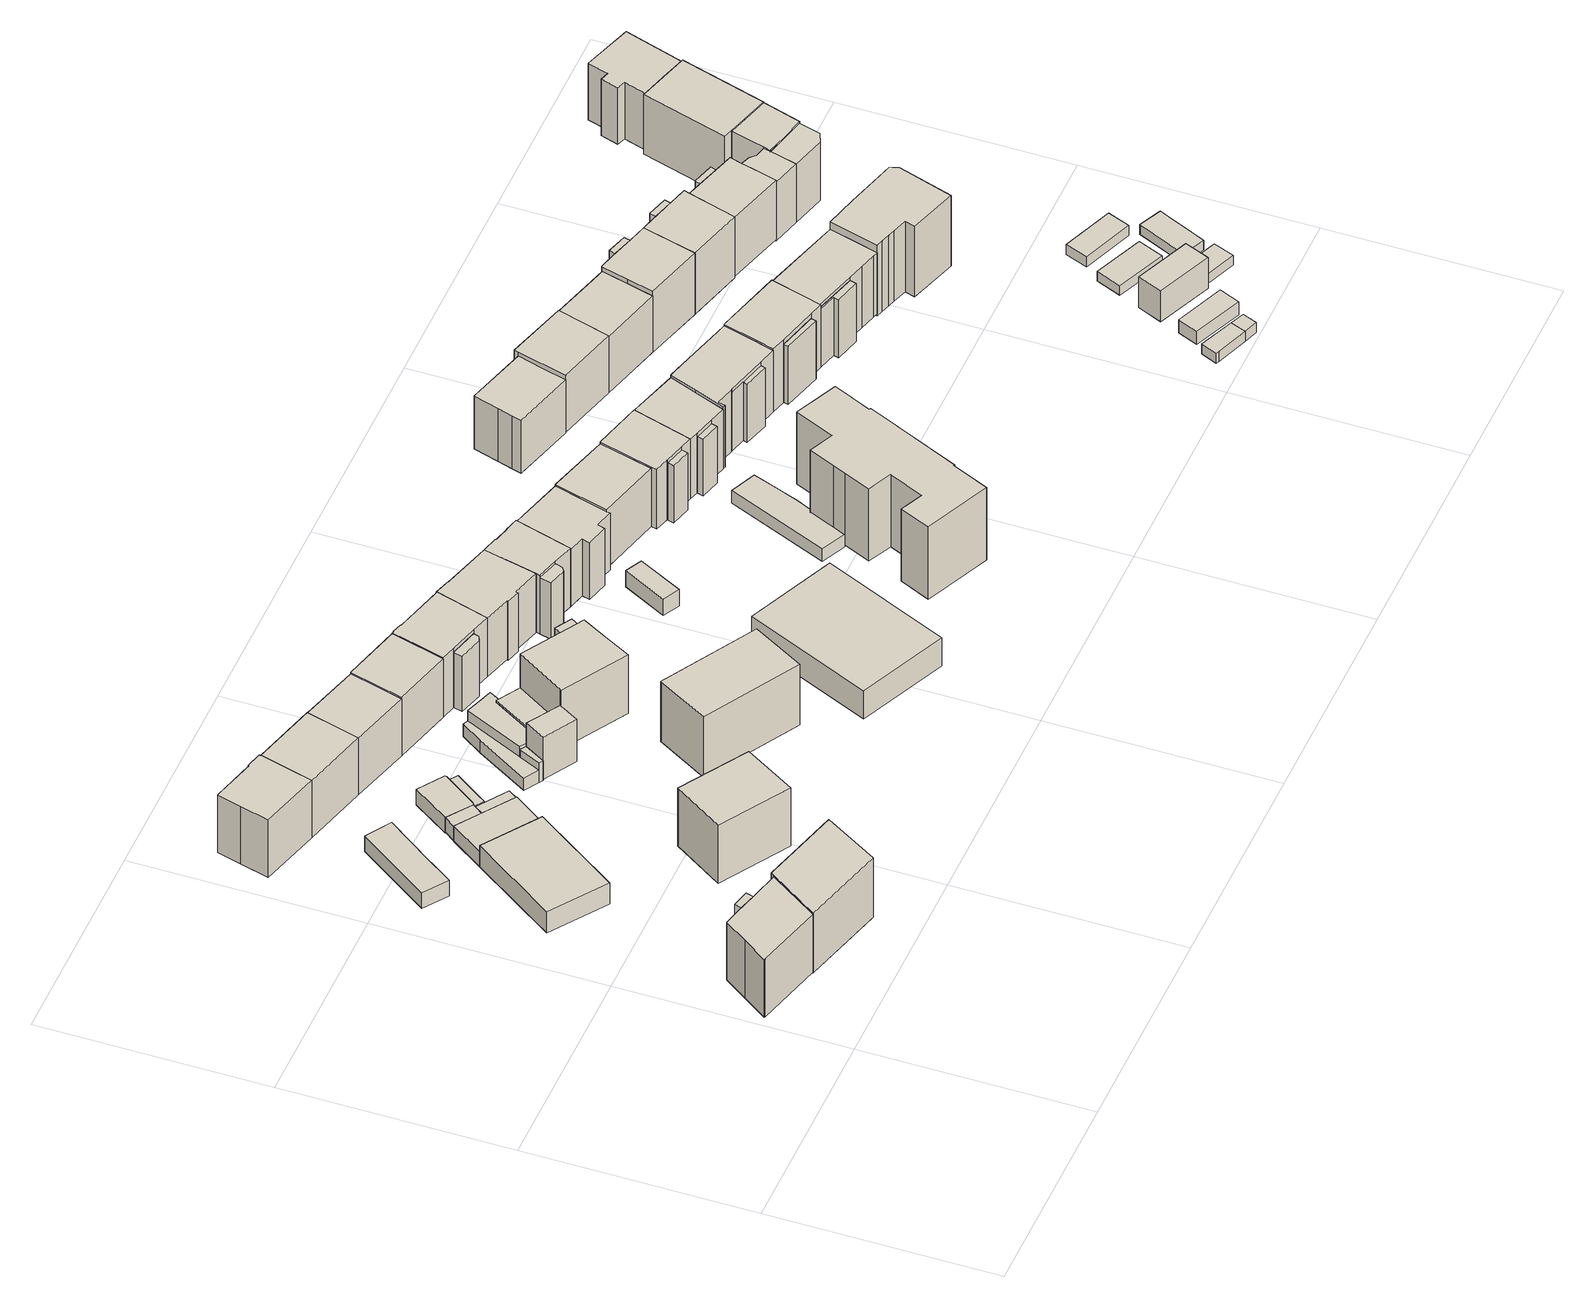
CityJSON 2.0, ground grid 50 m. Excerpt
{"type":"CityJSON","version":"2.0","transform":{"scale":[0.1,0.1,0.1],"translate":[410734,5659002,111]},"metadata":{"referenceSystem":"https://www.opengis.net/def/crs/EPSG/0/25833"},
"CityObjects":{
"building1":{"type":"Building","attributes":{"Gemeindeschluessel":14612000,"Geometrietyp2DReferenz":"3000","function":"31001_9998","roofType":"9999"},"children":["building1-1","building1-2"]},
"building1-1":{"type":"BuildingPart","attributes":{"Dachtyp_tdc":"tdcGableRoof","Dachneigung":31.78,"QualitaetDacherkennung":71,"Geometrietyp2DReferenz":"3000","measuredHeight":16.99,"roofType":"3100"},"parents":["building1"],"geometry":[{"type":"Solid","lod":"1","boundaries":[[[[0,1,2,3,4,5,6,7,8]],[[9,10,11,12,13,14,15,16,17]],[[8,10,9,0]],[[7,11,10,8]],[[6,12,11,7]],[[5,13,12,6]],[[4,14,13,5]],[[3,15,14,4]],[[2,16,15,3]],[[1,17,16,2]],[[0,9,17,1]]]]}]},
"building1-2":{"type":"BuildingPart","attributes":{"Dachtyp_tdc":"tdcGableRoof","Dachneigung":25.21,"QualitaetDacherkennung":41,"Geometrietyp2DReferenz":"3000","measuredHeight":15.04,"roofType":"3100"},"parents":["building1"],"geometry":[{"type":"Solid","lod":"1","boundaries":[[[[18,19,20,21]],[[12,22,23,13]],[[21,22,12,18]],[[20,23,22,21]],[[19,13,23,20]],[[18,12,13,19]]]]}]},
"building2":{"type":"Building","attributes":{"Dachtyp_tdc":"tdcFreeFormRoof","Gemeindeschluessel":14612000,"Dachneigung":30.55,"QualitaetDacherkennung":83,"Geometrietyp2DReferenz":"3000","measuredHeight":17.5,"function":"31001_9998","roofType":"5000"},"geometry":[{"type":"Solid","lod":"1","boundaries":[[[[24,25,26,27,28]],[[29,30,31,32,33]],[[28,30,29,24]],[[27,31,30,28]],[[26,32,31,27]],[[25,33,32,26]],[[24,29,33,25]]]]}]},
"building3":{"type":"Building","attributes":{"Dachtyp_tdc":"tdcPolyFlatRoof","Gemeindeschluessel":14612000,"Dachneigung":0,"QualitaetDacherkennung":50,"Geometrietyp2DReferenz":"3000","measuredHeight":5.54,"function":"31001_2000","roofType":"1000"},"geometry":[{"type":"Solid","lod":"1","boundaries":[[[[34,35,36,37]],[[38,39,40,41]],[[37,39,38,34]],[[36,40,39,37]],[[35,41,40,36]],[[34,38,41,35]]]]}]},
"building4":{"type":"Building","attributes":{"Dachtyp_tdc":"tdcPolyFlatRoof","Gemeindeschluessel":14612000,"Dachneigung":3.73,"QualitaetDacherkennung":88,"Geometrietyp2DReferenz":"3000","measuredHeight":4.17,"function":"31001_2000","roofType":"2100"},"geometry":[{"type":"Solid","lod":"1","boundaries":[[[[42,43,44,45,46,47]],[[48,49,50,51,52,53]],[[47,49,48,42]],[[46,50,49,47]],[[45,51,50,46]],[[44,52,51,45]],[[43,53,52,44]],[[42,48,53,43]]]]}]},
"building5":{"type":"Building","attributes":{"Dachtyp_tdc":"tdcGableRoof","Gemeindeschluessel":14612000,"Dachneigung":33.1,"QualitaetDacherkennung":65,"Geometrietyp2DReferenz":"3000","measuredHeight":17.15,"function":"31001_9998","roofType":"3100"},"geometry":[{"type":"Solid","lod":"1","boundaries":[[[[54,55,56,57,58,59,60,61,62,63]],[[64,65,66,67,68,69,70,71,72,73]],[[63,65,64,54]],[[62,66,65,63]],[[61,67,66,62]],[[60,68,67,61]],[[59,69,68,60]],[[58,70,69,59]],[[57,71,70,58]],[[56,72,71,57]],[[55,73,72,56]],[[54,64,73,55]]]]}]},
"building6":{"type":"Building","attributes":{"Dachtyp_tdc":"tdcGableRoof","Gemeindeschluessel":14612000,"Dachneigung":30.46,"QualitaetDacherkennung":73,"Geometrietyp2DReferenz":"3000","measuredHeight":17.12,"function":"31001_9998","roofType":"3100"},"geometry":[{"type":"Solid","lod":"1","boundaries":[[[[74,75,76,77]],[[78,79,80,81]],[[77,79,78,74]],[[76,80,79,77]],[[75,81,80,76]],[[74,78,81,75]]]]}]},
"building7":{"type":"Building","attributes":{"Gemeindeschluessel":14612000,"Geometrietyp2DReferenz":"3000","function":"31001_2000","roofType":"9999"},"children":["building7-1","building7-2"]},
"building7-1":{"type":"BuildingPart","attributes":{"Dachtyp_tdc":"tdcPolyFlatRoof","Dachneigung":8.69,"QualitaetDacherkennung":80,"Geometrietyp2DReferenz":"3000","measuredHeight":3.91,"roofType":"2100"},"parents":["building7"],"geometry":[{"type":"Solid","lod":"1","boundaries":[[[[82,83,84,85]],[[86,87,88,89]],[[85,87,86,82]],[[84,88,87,85]],[[83,89,88,84]],[[82,86,89,83]]]]}]},
"building7-2":{"type":"BuildingPart","attributes":{"Dachtyp_tdc":"tdcGableRoof","Dachneigung":10.19,"QualitaetDacherkennung":85,"Geometrietyp2DReferenz":"3000","measuredHeight":4.44,"roofType":"3100"},"parents":["building7"],"geometry":[{"type":"Solid","lod":"1","boundaries":[[[[90,91,92,93,94]],[[88,87,38,41,95]],[[94,87,88,90]],[[93,38,87,94]],[[92,41,38,93]],[[91,95,41,92]],[[90,88,95,91]]]]}]},
"building8":{"type":"Building","attributes":{"Dachtyp_tdc":"tdcPolyFlatRoof","Gemeindeschluessel":14612000,"Dachneigung":0,"QualitaetDacherkennung":62,"Geometrietyp2DReferenz":"3000","measuredHeight":3.73,"function":"31001_2000","roofType":"1000"},"geometry":[{"type":"Solid","lod":"1","boundaries":[[[[96,97,98,99,100]],[[101,102,103,104,105]],[[100,102,101,96]],[[99,103,102,100]],[[98,104,103,99]],[[97,105,104,98]],[[96,101,105,97]]]]}]},
"building9":{"type":"Building","attributes":{"Dachtyp_tdc":"tdcPolyFlatRoof","Gemeindeschluessel":14612000,"Dachneigung":5.11,"QualitaetDacherkennung":76,"Geometrietyp2DReferenz":"3000","measuredHeight":4.4,"function":"31001_2000","roofType":"2100"},"geometry":[{"type":"Solid","lod":"1","boundaries":[[[[106,107,108,109,110,100,99]],[[111,112,113,114,115,116,117]],[[99,112,111,106]],[[100,113,112,99]],[[110,114,113,100]],[[109,115,114,110]],[[108,116,115,109]],[[107,117,116,108]],[[106,111,117,107]]]]}]},
"building10":{"type":"Building","attributes":{"Dachtyp_tdc":"tdcGableRoof","Gemeindeschluessel":14612000,"Dachneigung":33.64,"QualitaetDacherkennung":61,"Geometrietyp2DReferenz":"3000","measuredHeight":16.9,"function":"31001_9998","roofType":"3100"},"geometry":[{"type":"Solid","lod":"1","boundaries":[[[[118,119,120,121]],[[67,122,123,69]],[[121,122,67,118]],[[120,123,122,121]],[[119,69,123,120]],[[118,67,69,119]]]]}]},
"building11":{"type":"Building","attributes":{"Dachtyp_tdc":"tdcPolyFlatRoof","Gemeindeschluessel":14612000,"Dachneigung":13.89,"QualitaetDacherkennung":65,"Geometrietyp2DReferenz":"3000","measuredHeight":2.83,"function":"31001_2000","roofType":"2100"},"geometry":[{"type":"Solid","lod":"1","boundaries":[[[[124,125,126,127]],[[128,129,130,131]],[[127,129,128,124]],[[126,130,129,127]],[[125,131,130,126]],[[124,128,131,125]]]]}]},
"building12":{"type":"Building","attributes":{"Dachtyp_tdc":"tdcGableRoof","Gemeindeschluessel":14612000,"Dachneigung":32.62,"QualitaetDacherkennung":71,"Geometrietyp2DReferenz":"3000","measuredHeight":16.74,"function":"31001_9998","roofType":"3100"},"geometry":[{"type":"Solid","lod":"1","boundaries":[[[[132,133,134,135]],[[136,123,122,137]],[[135,123,136,132]],[[134,122,123,135]],[[133,137,122,134]],[[132,136,137,133]]]]}]},
"building13":{"type":"Building","attributes":{"Gemeindeschluessel":14612000,"Geometrietyp2DReferenz":"3000","function":"31001_9998","roofType":"9999"},"children":["building13-1","building13-2"]},
"building13-1":{"type":"BuildingPart","attributes":{"Dachtyp_tdc":"tdcGableRoof","Dachneigung":53.82,"QualitaetDacherkennung":8,"Geometrietyp2DReferenz":"3000","measuredHeight":7.49,"roofType":"3100"},"parents":["building13"],"geometry":[{"type":"Solid","lod":"1","boundaries":[[[[138,139,140,141]],[[142,143,144,145]],[[141,143,142,138]],[[140,144,143,141]],[[139,145,144,140]],[[138,142,145,139]]]]}]},
"building13-2":{"type":"BuildingPart","attributes":{"Dachtyp_tdc":"tdcPolyFlatRoof","Dachneigung":0,"QualitaetDacherkennung":75,"Geometrietyp2DReferenz":"3000","measuredHeight":3.21,"roofType":"1000"},"parents":["building13"],"geometry":[{"type":"Solid","lod":"1","boundaries":[[[[146,147,148,149,150,151]],[[152,142,145,153,154,155]],[[151,142,152,146]],[[150,145,142,151]],[[149,153,145,150]],[[148,154,153,149]],[[147,155,154,148]],[[146,152,155,147]]]]}]},
"building14":{"type":"Building","attributes":{"Dachtyp_tdc":"tdcFreeFormRoof","Gemeindeschluessel":14612000,"Dachneigung":61.69,"QualitaetDacherkennung":5,"Geometrietyp2DReferenz":"3000","measuredHeight":13.41,"function":"31001_9998","roofType":"5000"},"geometry":[{"type":"Solid","lod":"1","boundaries":[[[[156,157,158,159,160,161]],[[162,163,164,165,166,167]],[[161,163,162,156]],[[160,164,163,161]],[[159,165,164,160]],[[158,166,165,159]],[[157,167,166,158]],[[156,162,167,157]]]]}]},
"building15":{"type":"Building","attributes":{"Dachtyp_tdc":"tdcPolyFlatRoof","Gemeindeschluessel":14612000,"Dachneigung":6.16,"QualitaetDacherkennung":51,"Geometrietyp2DReferenz":"3000","measuredHeight":6.23,"function":"31001_9998","roofType":"2100"},"geometry":[{"type":"Solid","lod":"1","boundaries":[[[[168,169,170,171,172,173,174,175]],[[142,152,176,177,178,179,180,143]],[[175,152,142,168]],[[174,176,152,175]],[[173,177,176,174]],[[172,178,177,173]],[[171,179,178,172]],[[170,180,179,171]],[[169,143,180,170]],[[168,142,143,169]]]]}]},
"building16":{"type":"Building","attributes":{"Dachtyp_tdc":"tdcPolyFlatRoof","Gemeindeschluessel":14612000,"Dachneigung":6.67,"QualitaetDacherkennung":70,"Geometrietyp2DReferenz":"3000","measuredHeight":6.68,"function":"31001_9998","roofType":"2100"},"geometry":[{"type":"Solid","lod":"1","boundaries":[[[[181,182,183,184,185]],[[186,187,188,189,190]],[[185,187,186,181]],[[184,188,187,185]],[[183,189,188,184]],[[182,190,189,183]],[[181,186,190,182]]]]}]},
"building17":{"type":"Building","attributes":{"Dachtyp_tdc":"tdcGableRoof","Gemeindeschluessel":14612000,"Dachneigung":31.21,"QualitaetDacherkennung":82,"Geometrietyp2DReferenz":"3000","measuredHeight":17.26,"function":"31001_9998","roofType":"3100"},"geometry":[{"type":"Solid","lod":"1","boundaries":[[[[191,192,193,194]],[[195,136,137,196]],[[194,136,195,191]],[[193,137,136,194]],[[192,196,137,193]],[[191,195,196,192]]]]}]},
"building18":{"type":"Building","attributes":{"Dachtyp_tdc":"tdcPolyFlatRoof","Gemeindeschluessel":14612000,"Dachneigung":0,"QualitaetDacherkennung":57,"Geometrietyp2DReferenz":"3000","measuredHeight":15.7,"function":"31001_9998","roofType":"1000"},"geometry":[{"type":"Solid","lod":"1","boundaries":[[[[197,198,199,200]],[[201,202,203,204]],[[200,202,201,197]],[[199,203,202,200]],[[198,204,203,199]],[[197,201,204,198]]]]}]},
"building19":{"type":"Building","attributes":{"Dachtyp_tdc":"tdcPolyFlatRoof","Gemeindeschluessel":14612000,"Dachneigung":0,"QualitaetDacherkennung":44,"Geometrietyp2DReferenz":"3000","measuredHeight":2.1,"function":"31001_9998","roofType":"1000"},"geometry":[{"type":"Solid","lod":"1","boundaries":[[[[205,206,207,208]],[[178,177,209,210]],[[208,177,178,205]],[[207,209,177,208]],[[206,210,209,207]],[[205,178,210,206]]]]}]},
"building20":{"type":"Building","attributes":{"Dachtyp_tdc":"tdcFreeFormRoof","Gemeindeschluessel":14612000,"Dachneigung":30.01,"QualitaetDacherkennung":74,"Geometrietyp2DReferenz":"3000","measuredHeight":17.04,"function":"31001_9998","roofType":"5000"},"geometry":[{"type":"Solid","lod":"1","boundaries":[[[[211,212,213,214,215,216]],[[217,190,189,218,219,220]],[[216,190,217,211]],[[215,189,190,216]],[[214,218,189,215]],[[213,219,218,214]],[[212,220,219,213]],[[211,217,220,212]]]]}]},
"building21":{"type":"Building","attributes":{"Gemeindeschluessel":14612000,"Geometrietyp2DReferenz":"3000","function":"31001_9998","roofType":"9999"},"children":["building21-1","building21-2"]},
"building21-1":{"type":"BuildingPart","attributes":{"Dachtyp_tdc":"tdcFreeFormRoof","Dachneigung":46.11,"QualitaetDacherkennung":9,"Geometrietyp2DReferenz":"3000","measuredHeight":14.96,"roofType":"5000"},"parents":["building21"],"geometry":[{"type":"Solid","lod":"1","boundaries":[[[[221,222,223,224,225]],[[226,227,228,229,230]],[[225,227,226,221]],[[224,228,227,225]],[[223,229,228,224]],[[222,230,229,223]],[[221,226,230,222]]]]}]},
"building21-2":{"type":"BuildingPart","attributes":{"Dachtyp_tdc":"tdcGableRoof","Dachneigung":27.26,"QualitaetDacherkennung":76,"Geometrietyp2DReferenz":"3000","measuredHeight":17.03,"roofType":"3100"},"parents":["building21"],"geometry":[{"type":"Solid","lod":"1","boundaries":[[[[231,232,233,234,235,236,237,238,239,240,241,242]],[[230,195,243,196,244,245,246,247,248,249,250,226]],[[242,230,226,231]],[[241,195,230,242]],[[240,243,195,241]],[[239,196,243,240]],[[238,244,196,239]],[[237,245,244,238]],[[236,246,245,237]],[[235,247,246,236]],[[234,248,247,235]],[[233,249,248,234]],[[232,250,249,233]],[[231,226,250,232]]]]}]},
"building22":{"type":"Building","attributes":{"Gemeindeschluessel":14612000,"Dachtyp_tdc":"tdcPolyFlatRoof","Dachneigung":31.08,"QualitaetDacherkennung":57,"Geometrietyp2DReferenz":"3000","measuredHeight":8.02,"function":"31001_9998","roofType":"2100"},"geometry":[{"type":"Solid","lod":"1","boundaries":[[[[251,252,253,254,255,256,257]],[[258,259,260,261,262,263,264]],[[257,259,258,251]],[[256,260,259,257]],[[255,261,260,256]],[[254,262,261,255]],[[253,263,262,254]],[[252,264,263,253]],[[251,258,264,252]]]]}]},
"building23":{"type":"Building","attributes":{"Dachtyp_tdc":"tdcGableRoof","Gemeindeschluessel":14612000,"Dachneigung":28.89,"QualitaetDacherkennung":85,"Geometrietyp2DReferenz":"3000","measuredHeight":17.04,"function":"31001_9998","roofType":"3100"},"geometry":[{"type":"Solid","lod":"1","boundaries":[[[[265,266,267,268,269,270,271,272,273,274,275,276,277]],[[278,279,280,250,281,248,282,283,284,285,286,287,288]],[[277,279,278,265]],[[276,280,279,277]],[[275,250,280,276]],[[274,281,250,275]],[[273,248,281,274]],[[272,282,248,273]],[[271,283,282,272]],[[270,284,283,271]],[[269,285,284,270]],[[268,286,285,269]],[[267,287,286,268]],[[266,288,287,267]],[[265,278,288,266]]]]}]},
"building24":{"type":"Building","attributes":{"Dachtyp_tdc":"tdcPolyFlatRoof","Gemeindeschluessel":14612000,"Dachneigung":0,"QualitaetDacherkennung":46,"Geometrietyp2DReferenz":"3000","measuredHeight":7.34,"function":"31001_3211","roofType":"1000"},"geometry":[{"type":"Solid","lod":"1","boundaries":[[[[289,290,291,292]],[[293,294,295,296]],[[292,294,293,289]],[[291,295,294,292]],[[290,296,295,291]],[[289,293,296,290]]]]}]},
"building25":{"type":"Building","attributes":{"Gemeindeschluessel":14612000,"Geometrietyp2DReferenz":"3000","function":"31001_9998","roofType":"9999"},"children":["building25-1","building25-2"]},
"building25-1":{"type":"BuildingPart","attributes":{"Dachtyp_tdc":"tdcGableRoof","Dachneigung":27.65,"QualitaetDacherkennung":70,"Geometrietyp2DReferenz":"3000","measuredHeight":16.91,"roofType":"3100"},"parents":["building25"],"geometry":[{"type":"Solid","lod":"1","boundaries":[[[[297,298,299,300,301,302,303,304,305,269,306,267]],[[307,308,309,310,311,312,313,314,315,316,317,318]],[[267,308,307,297]],[[306,309,308,267]],[[269,310,309,306]],[[305,311,310,269]],[[304,312,311,305]],[[303,313,312,304]],[[302,314,313,303]],[[301,315,314,302]],[[300,316,315,301]],[[299,317,316,300]],[[298,318,317,299]],[[297,307,318,298]]]]}]},
"building25-2":{"type":"BuildingPart","attributes":{"Dachtyp_tdc":"tdcPolyFlatRoof","Dachneigung":22.18,"QualitaetDacherkennung":49,"Geometrietyp2DReferenz":"3000","measuredHeight":15.26,"roofType":"2100"},"parents":["building25"],"geometry":[{"type":"Solid","lod":"1","boundaries":[[[[319,320,321,322,323]],[[318,324,325,326,307]],[[323,324,318,319]],[[322,325,324,323]],[[321,326,325,322]],[[320,307,326,321]],[[319,318,307,320]]]]}]},
"building26":{"type":"Building","attributes":{"Dachtyp_tdc":"tdcPolyFlatRoof","Gemeindeschluessel":14612000,"Dachneigung":26.96,"QualitaetDacherkennung":44,"Geometrietyp2DReferenz":"3000","measuredHeight":5.22,"function":"31001_9998","roofType":"2100"},"geometry":[{"type":"Solid","lod":"1","boundaries":[[[[327,328,329,330]],[[331,332,333,334]],[[330,332,331,327]],[[329,333,332,330]],[[328,334,333,329]],[[327,331,334,328]]]]}]},
"building27":{"type":"Building","attributes":{"Dachtyp_tdc":"tdcFreeFormRoof","Gemeindeschluessel":14612000,"Dachneigung":25.89,"QualitaetDacherkennung":70,"Geometrietyp2DReferenz":"3000","measuredHeight":16.83,"function":"31001_9998","roofType":"5000"},"geometry":[{"type":"Solid","lod":"1","boundaries":[[[[335,336,337,338,339,340,341,342,343]],[[315,344,345,346,347,348,349,350,317]],[[343,344,315,335]],[[342,345,344,343]],[[341,346,345,342]],[[340,347,346,341]],[[339,348,347,340]],[[338,349,348,339]],[[337,350,349,338]],[[336,317,350,337]],[[335,315,317,336]]]]}]},
"building28":{"type":"Building","attributes":{"Dachtyp_tdc":"tdcGableRoof","Gemeindeschluessel":14612000,"Dachneigung":29.35,"QualitaetDacherkennung":74,"Geometrietyp2DReferenz":"3000","measuredHeight":16.87,"function":"31001_9998","roofType":"3100"},"geometry":[{"type":"Solid","lod":"1","boundaries":[[[[351,352,353,354]],[[355,356,357,358]],[[354,356,355,351]],[[353,357,356,354]],[[352,358,357,353]],[[351,355,358,352]]]]}]},
"building29":{"type":"Building","attributes":{"name":"8. Grundschule Dresden","Dachtyp_tdc":"tdcFreeFormRoof","Gemeindeschluessel":14612000,"Dachneigung":13.82,"QualitaetDacherkennung":15,"Geometrietyp2DReferenz":"3000","measuredHeight":19.78,"function":"31001_3021","roofType":"5000"},"geometry":[{"type":"Solid","lod":"1","boundaries":[[[[359,360,361,362,363,364,365,366,367,368,369,370,371,372,373,374,375]],[[376,377,378,379,380,381,382,383,384,385,386,387,388,389,390,391,392]],[[375,377,376,359]],[[374,378,377,375]],[[373,379,378,374]],[[372,380,379,373]],[[371,381,380,372]],[[370,382,381,371]],[[369,383,382,370]],[[368,384,383,369]],[[367,385,384,368]],[[366,386,385,367]],[[365,387,386,366]],[[364,388,387,365]],[[363,389,388,364]],[[362,390,389,363]],[[361,391,390,362]],[[360,392,391,361]],[[359,376,392,360]]]]}]},
"building30":{"type":"Building","attributes":{"Dachtyp_tdc":"tdcPolyFlatRoof","Gemeindeschluessel":14612000,"Dachneigung":4.77,"QualitaetDacherkennung":50,"Geometrietyp2DReferenz":"3000","measuredHeight":3.47,"function":"31001_9998","roofType":"2100"},"geometry":[{"type":"Solid","lod":"1","boundaries":[[[[393,394,395,396,397,398,399,400,401]],[[402,403,404,405,406,407,408,409,410]],[[401,403,402,393]],[[400,404,403,401]],[[399,405,404,400]],[[398,406,405,399]],[[397,407,406,398]],[[396,408,407,397]],[[395,409,408,396]],[[394,410,409,395]],[[393,402,410,394]]]]}]},
"building31":{"type":"Building","attributes":{"Gemeindeschluessel":14612000,"Geometrietyp2DReferenz":"3000","function":"31001_9998","roofType":"9999"},"children":["building31-1","building31-2"]},
"building31-1":{"type":"BuildingPart","attributes":{"Dachtyp_tdc":"tdcGableRoof","Dachneigung":29.75,"QualitaetDacherkennung":74,"Geometrietyp2DReferenz":"3000","measuredHeight":17.46,"roofType":"3100"},"parents":["building31"],"geometry":[{"type":"Solid","lod":"1","boundaries":[[[[411,412,413,414,415,416,417,418]],[[419,420,421,422,423,424,357,356]],[[418,420,419,411]],[[417,421,420,418]],[[416,422,421,417]],[[415,423,422,416]],[[414,424,423,415]],[[413,357,424,414]],[[412,356,357,413]],[[411,419,356,412]]]]}]},
"building31-2":{"type":"BuildingPart","attributes":{"Dachtyp_tdc":"tdcPolyFlatRoof","Dachneigung":48.28,"QualitaetDacherkennung":40,"Geometrietyp2DReferenz":"3000","measuredHeight":15.7,"roofType":"2100"},"parents":["building31"],"geometry":[{"type":"Solid","lod":"1","boundaries":[[[[425,426,427,428]],[[429,422,421,430]],[[428,422,429,425]],[[427,421,422,428]],[[426,430,421,427]],[[425,429,430,426]]]]}]},
"building32":{"type":"Building","attributes":{"Gemeindeschluessel":14612000,"Geometrietyp2DReferenz":"3000","function":"31001_9998","roofType":"9999"},"children":["building32-1","building32-2"]},
"building32-1":{"type":"BuildingPart","attributes":{"Dachtyp_tdc":"tdcGableRoof","Dachneigung":28.28,"QualitaetDacherkennung":79,"Geometrietyp2DReferenz":"3000","measuredHeight":17.34,"roofType":"3100"},"parents":["building32"],"geometry":[{"type":"Solid","lod":"1","boundaries":[[[[431,432,433,434,435,436,437,438]],[[439,420,440,419,441,442,443,444]],[[438,439,444,431]],[[437,420,439,438]],[[436,440,420,437]],[[435,419,440,436]],[[434,441,419,435]],[[433,442,441,434]],[[432,443,442,433]],[[431,444,443,432]]]]}]},
"building32-2":{"type":"BuildingPart","attributes":{"Dachtyp_tdc":"tdcPolyFlatRoof","Dachneigung":21.79,"QualitaetDacherkennung":35,"Geometrietyp2DReferenz":"3000","measuredHeight":14.93,"roofType":"2100"},"parents":["building32"],"geometry":[{"type":"Solid","lod":"1","boundaries":[[[[445,446,447,448]],[[444,449,450,439]],[[447,449,444,448]],[[446,450,449,447]],[[445,439,450,446]],[[448,444,439,445]]]]}]},
"building33":{"type":"Building","attributes":{"Dachtyp_tdc":"tdcGableRoof","Gemeindeschluessel":14612000,"Dachneigung":30.32,"QualitaetDacherkennung":61,"Geometrietyp2DReferenz":"3000","measuredHeight":15.41,"function":"31001_9998","roofType":"3100"},"geometry":[{"type":"Solid","lod":"1","boundaries":[[[[451,452,453,454,455,456,457,458]],[[459,460,461,462,463,464,465,466]],[[458,460,459,451]],[[457,461,460,458]],[[456,462,461,457]],[[455,463,462,456]],[[454,464,463,455]],[[453,465,464,454]],[[452,466,465,453]],[[451,459,466,452]]]]}]},
"building34":{"type":"Building","attributes":{"Gemeindeschluessel":14612000,"Geometrietyp2DReferenz":"3000","function":"31001_9998","roofType":"9999"},"children":["building34-1","building34-2"]},
"building34-1":{"type":"BuildingPart","attributes":{"Dachtyp_tdc":"tdcGableRoof","Dachneigung":21.68,"QualitaetDacherkennung":87,"Geometrietyp2DReferenz":"3000","measuredHeight":17.32,"roofType":"3100"},"parents":["building34"],"geometry":[{"type":"Solid","lod":"1","boundaries":[[[[467,468,469,470,471,472,473,474,475,476,477,478,479]],[[480,481,482,483,484,485,486,487,488,489,490,491,492]],[[479,480,492,467]],[[478,481,480,479]],[[477,482,481,478]],[[476,483,482,477]],[[475,484,483,476]],[[474,485,484,475]],[[473,486,485,474]],[[472,487,486,473]],[[471,488,487,472]],[[470,489,488,471]],[[469,490,489,470]],[[468,491,490,469]],[[467,492,491,468]]]]}]},
"building34-2":{"type":"BuildingPart","attributes":{"Dachtyp_tdc":"tdcPolyFlatRoof","Dachneigung":9.07,"QualitaetDacherkennung":46,"Geometrietyp2DReferenz":"3000","measuredHeight":15.22,"roofType":"2100"},"parents":["building34"],"geometry":[{"type":"Solid","lod":"1","boundaries":[[[[493,494,495,496,497,498]],[[480,492,499,500,501,481]],[[498,492,480,493]],[[497,499,492,498]],[[496,500,499,497]],[[495,501,500,496]],[[494,481,501,495]],[[493,480,481,494]]]]}]},
"building35":{"type":"Building","attributes":{"Dachtyp_tdc":"tdcFreeFormRoof","Gemeindeschluessel":14612000,"Dachneigung":30.22,"QualitaetDacherkennung":73,"Geometrietyp2DReferenz":"3000","measuredHeight":16.71,"function":"31001_9998","roofType":"5000"},"geometry":[{"type":"Solid","lod":"1","boundaries":[[[[502,503,504,505,506]],[[507,508,509,510,511]],[[506,508,507,502]],[[505,509,508,506]],[[504,510,509,505]],[[503,511,510,504]],[[502,507,511,503]]]]}]},
"building36":{"type":"Building","attributes":{"Gemeindeschluessel":14612000,"Geometrietyp2DReferenz":"3000","function":"31001_9998","roofType":"9999"},"children":["building36-1","building36-2"]},
"building36-1":{"type":"BuildingPart","attributes":{"Dachtyp_tdc":"tdcPolyFlatRoof","Dachneigung":7.55,"QualitaetDacherkennung":57,"Geometrietyp2DReferenz":"3000","measuredHeight":15.16,"roofType":"2100"},"parents":["building36"],"geometry":[{"type":"Solid","lod":"1","boundaries":[[[[512,513,514,515]],[[516,517,518,519]],[[515,517,516,512]],[[514,518,517,515]],[[513,519,518,514]],[[512,516,519,513]]]]}]},
"building36-2":{"type":"BuildingPart","attributes":{"Dachtyp_tdc":"tdcGableRoof","Dachneigung":24.93,"QualitaetDacherkennung":60,"Geometrietyp2DReferenz":"3000","measuredHeight":18.14,"roofType":"3100"},"parents":["building36"],"geometry":[{"type":"Solid","lod":"1","boundaries":[[[[520,521,522,523,524,525,526,527]],[[517,528,529,530,531,532,533,518]],[[527,517,518,520]],[[526,528,517,527]],[[525,529,528,526]],[[524,530,529,525]],[[523,531,530,524]],[[522,532,531,523]],[[521,533,532,522]],[[520,518,533,521]]]]}]},
"building37":{"type":"Building","attributes":{"Dachtyp_tdc":"tdcGableRoof","Gemeindeschluessel":14612000,"Dachneigung":31.3,"QualitaetDacherkennung":78,"Geometrietyp2DReferenz":"3000","measuredHeight":16.5,"function":"31001_9998","roofType":"3100"},"geometry":[{"type":"Solid","lod":"1","boundaries":[[[[534,535,536,537]],[[538,511,510,539]],[[537,511,538,534]],[[536,510,511,537]],[[535,539,510,536]],[[534,538,539,535]]]]}]},
"building38":{"type":"Building","attributes":{"Dachtyp_tdc":"tdcPolyFlatRoof","Gemeindeschluessel":14612000,"Dachneigung":5.02,"QualitaetDacherkennung":69,"Geometrietyp2DReferenz":"3000","measuredHeight":2.77,"function":"31001_9998","roofType":"2100"},"geometry":[{"type":"Solid","lod":"1","boundaries":[[[[540,541,542,543,544]],[[545,546,547,548,549]],[[544,546,545,540]],[[543,547,546,544]],[[542,548,547,543]],[[541,549,548,542]],[[540,545,549,541]]]]}]},
"building39":{"type":"Building","attributes":{"Gemeindeschluessel":14612000,"Geometrietyp2DReferenz":"3000","function":"31001_9998","roofType":"9999"},"children":["building39-1","building39-2"]},
"building39-1":{"type":"BuildingPart","attributes":{"Dachtyp_tdc":"tdcPolyFlatRoof","Dachneigung":8.64,"QualitaetDacherkennung":56,"Geometrietyp2DReferenz":"3000","measuredHeight":15.23,"roofType":"2100"},"parents":["building39"],"geometry":[{"type":"Solid","lod":"1","boundaries":[[[[550,551,552,553,554,555]],[[556,557,533,558,559,560]],[[555,557,556,550]],[[554,533,557,555]],[[553,558,533,554]],[[552,559,558,553]],[[551,560,559,552]],[[550,556,560,551]]]]}]},
"building39-2":{"type":"BuildingPart","attributes":{"Dachtyp_tdc":"tdcGableRoof","Dachneigung":21.64,"QualitaetDacherkennung":89,"Geometrietyp2DReferenz":"3000","measuredHeight":17.22,"roofType":"3100"},"parents":["building39"],"geometry":[{"type":"Solid","lod":"1","boundaries":[[[[561,562,563,564,565,566,567,568,569]],[[570,559,558,571,531,572,573,574,575]],[[569,559,570,561]],[[568,558,559,569]],[[567,571,558,568]],[[566,531,571,567]],[[565,572,531,566]],[[564,573,572,565]],[[563,574,573,564]],[[562,575,574,563]],[[561,570,575,562]]]]}]},
"building40":{"type":"Building","attributes":{"Gemeindeschluessel":14612000,"Geometrietyp2DReferenz":"3000","function":"31001_9998","roofType":"9999"},"children":["building40-1","building40-2"]},
"building40-1":{"type":"BuildingPart","attributes":{"Dachtyp_tdc":"tdcGableRoof","Dachneigung":30.85,"QualitaetDacherkennung":69,"Geometrietyp2DReferenz":"3000","measuredHeight":17.7,"roofType":"3100"},"parents":["building40"],"geometry":[{"type":"Solid","lod":"1","boundaries":[[[[576,577,578,579,580,581,582,583,584]],[[585,586,587,588,589,590,591,592,593]],[[584,586,585,576]],[[583,587,586,584]],[[582,588,587,583]],[[581,589,588,582]],[[580,590,589,581]],[[579,591,590,580]],[[578,592,591,579]],[[577,593,592,578]],[[576,585,593,577]]]]}]},
"building40-2":{"type":"BuildingPart","attributes":{"Dachtyp_tdc":"tdcPolyFlatRoof","Dachneigung":15.39,"QualitaetDacherkennung":66,"Geometrietyp2DReferenz":"3000","measuredHeight":15.91,"roofType":"2100"},"parents":["building40"],"geometry":[{"type":"Solid","lod":"1","boundaries":[[[[594,595,596,597]],[[588,598,599,589]],[[596,598,588,597]],[[595,599,598,596]],[[594,589,599,595]],[[597,588,589,594]]]]}]},
"building41":{"type":"Building","attributes":{"Dachtyp_tdc":"tdcPolyFlatRoof","Gemeindeschluessel":14612000,"Dachneigung":5.2,"QualitaetDacherkennung":74,"Geometrietyp2DReferenz":"3000","measuredHeight":2.76,"function":"31001_9998","roofType":"2100"},"geometry":[{"type":"Solid","lod":"1","boundaries":[[[[600,543,542,601]],[[602,603,548,547]],[[601,603,602,600]],[[542,548,603,601]],[[543,547,548,542]],[[600,602,547,543]]]]}]},
"building42":{"type":"Building","attributes":{"Dachtyp_tdc":"tdcPolyFlatRoof","Gemeindeschluessel":14612000,"Dachneigung":4.58,"QualitaetDacherkennung":89,"Geometrietyp2DReferenz":"3000","measuredHeight":3.59,"function":"31001_9998","roofType":"2100"},"geometry":[{"type":"Solid","lod":"1","boundaries":[[[[604,605,606,607]],[[608,609,610,611]],[[607,609,608,604]],[[606,610,609,607]],[[605,611,610,606]],[[604,608,611,605]]]]}]},
"building43":{"type":"Building","attributes":{"Gemeindeschluessel":14612000,"Geometrietyp2DReferenz":"3000","function":"31001_9998","roofType":"9999"},"children":["building43-1","building43-2"]},
"building43-1":{"type":"BuildingPart","attributes":{"Dachtyp_tdc":"tdcGableRoof","Dachneigung":30.61,"QualitaetDacherkennung":72,"Geometrietyp2DReferenz":"3000","measuredHeight":17.72,"roofType":"3100"},"parents":["building43"],"geometry":[{"type":"Solid","lod":"1","boundaries":[[[[580,579,578,612,613,614,615,616,617]],[[618,619,620,621,622,623,592,591,590]],[[616,619,618,617]],[[615,620,619,616]],[[614,621,620,615]],[[613,622,621,614]],[[612,623,622,613]],[[578,592,623,612]],[[579,591,592,578]],[[580,590,591,579]],[[617,618,590,580]]]]}]},
"building43-2":{"type":"BuildingPart","attributes":{"Dachtyp_tdc":"tdcPolyFlatRoof","Dachneigung":22.68,"QualitaetDacherkennung":61,"Geometrietyp2DReferenz":"3000","measuredHeight":16.1,"roofType":"2100"},"parents":["building43"],"geometry":[{"type":"Solid","lod":"1","boundaries":[[[[624,625,626,627]],[[628,619,618,629]],[[627,619,628,624]],[[626,618,619,627]],[[625,629,618,626]],[[624,628,629,625]]]]}]},
"building44":{"type":"Building","attributes":{"Dachtyp_tdc":"tdcGableRoof","Gemeindeschluessel":14612000,"Dachneigung":43.06,"QualitaetDacherkennung":81,"Geometrietyp2DReferenz":"3000","measuredHeight":9.39,"function":"31001_9998","roofType":"3100"},"geometry":[{"type":"Solid","lod":"1","boundaries":[[[[630,631,632,633]],[[634,635,636,637]],[[633,635,634,630]],[[632,636,635,633]],[[631,637,636,632]],[[630,634,637,631]]]]}]},
"building45":{"type":"Building","attributes":{"Dachtyp_tdc":"tdcFreeFormRoof","Gemeindeschluessel":14612000,"Dachneigung":21.44,"QualitaetDacherkennung":24,"Geometrietyp2DReferenz":"3000","measuredHeight":21.3,"function":"31001_9998","roofType":"5000"},"geometry":[{"type":"Solid","lod":"1","boundaries":[[[[638,639,640,641,642,643,644,645,646,647,648]],[[649,650,651,652,653,654,655,656,657,658,659]],[[648,650,649,638]],[[647,651,650,648]],[[646,652,651,647]],[[645,653,652,646]],[[644,654,653,645]],[[643,655,654,644]],[[642,656,655,643]],[[641,657,656,642]],[[640,658,657,641]],[[639,659,658,640]],[[638,649,659,639]]]]}]},
"building46":{"type":"Building","attributes":{"Dachtyp_tdc":"tdcPolyFlatRoof","Gemeindeschluessel":14612000,"Dachneigung":0,"QualitaetDacherkennung":62,"Geometrietyp2DReferenz":"3000","measuredHeight":2.4,"function":"31001_9998","roofType":"1000"},"geometry":[{"type":"Solid","lod":"1","boundaries":[[[[660,661,662,663]],[[664,665,666,667]],[[663,665,664,660]],[[662,666,665,663]],[[661,667,666,662]],[[660,664,667,661]]]]}]},
"building47":{"type":"Building","attributes":{"Dachtyp_tdc":"tdcPolyFlatRoof","Gemeindeschluessel":14612000,"Dachneigung":0,"QualitaetDacherkennung":81,"Geometrietyp2DReferenz":"3000","measuredHeight":2.46,"function":"31001_9998","roofType":"1000"},"geometry":[{"type":"Solid","lod":"1","boundaries":[[[[668,669,670,671]],[[672,673,674,675]],[[671,673,672,668]],[[670,674,673,671]],[[669,675,674,670]],[[668,672,675,669]]]]}]},
"building48":{"type":"Building","attributes":{"Gemeindeschluessel":14612000,"Geometrietyp2DReferenz":"3000","function":"31001_9998","roofType":"9999"},"children":["building48-1","building48-2"]},
"building48-1":{"type":"BuildingPart","attributes":{"Dachtyp_tdc":"tdcGableRoof","Dachneigung":30.89,"QualitaetDacherkennung":68,"Geometrietyp2DReferenz":"3000","measuredHeight":17.19,"roofType":"3100"},"parents":["building48"],"geometry":[{"type":"Solid","lod":"1","boundaries":[[[[676,677,678,679,680,681,682,683,684]],[[685,686,687,688,689,690,691,692,693]],[[684,685,693,676]],[[683,686,685,684]],[[682,687,686,683]],[[681,688,687,682]],[[680,689,688,681]],[[679,690,689,680]],[[678,691,690,679]],[[677,692,691,678]],[[676,693,692,677]]]]}]},
"building48-2":{"type":"BuildingPart","attributes":{"Dachtyp_tdc":"tdcPolyFlatRoof","Dachneigung":29.06,"QualitaetDacherkennung":48,"Geometrietyp2DReferenz":"3000","measuredHeight":15.24,"roofType":"2100"},"parents":["building48"],"geometry":[{"type":"Solid","lod":"1","boundaries":[[[[694,695,696,697,698]],[[699,700,701,685,693]],[[697,699,693,698]],[[696,700,699,697]],[[695,701,700,696]],[[694,685,701,695]],[[698,693,685,694]]]]}]},
"building49":{"type":"Building","attributes":{"Dachtyp_tdc":"tdcPolyFlatRoof","Gemeindeschluessel":14612000,"Dachneigung":3.37,"QualitaetDacherkennung":60,"Geometrietyp2DReferenz":"3000","measuredHeight":2.71,"function":"31001_9998","roofType":"2100"},"geometry":[{"type":"Solid","lod":"1","boundaries":[[[[702,703,704,705]],[[706,707,708,709]],[[705,707,706,702]],[[704,708,707,705]],[[703,709,708,704]],[[702,706,709,703]]]]}]},
"building50":{"type":"Building","attributes":{"Gemeindeschluessel":14612000,"Dachneigung":90,"Dachorientierung":0,"MittlereTraufHoehe":115.62,"QualitaetDacherkennung":100,"ObjektHoehe":2.52,"BodenHoehe":113.1,"Geometrietyp2DReferenz":"3000","AbsoluteHoehe":115.62,"Dachflaeche":64.44,"measuredHeight":2.52,"function":"31001_9998","roofType":"1000","storeysAboveGround":1},"geometry":[{"type":"Solid","lod":"1","boundaries":[[[[710,711,712,713,714,715]],[[716,717,718,719,720,721]],[[715,717,716,710]],[[714,718,717,715]],[[713,719,718,714]],[[712,720,719,713]],[[711,721,720,712]],[[710,716,721,711]]]]}]},
"building51":{"type":"Building","attributes":{"Gemeindeschluessel":14612000,"Geometrietyp2DReferenz":"3000","function":"31001_9998","roofType":"9999"},"children":["building51-1","building51-2"]},
"building51-1":{"type":"BuildingPart","attributes":{"Dachtyp_tdc":"tdcGableRoof","Dachneigung":35.34,"QualitaetDacherkennung":60,"Geometrietyp2DReferenz":"3000","measuredHeight":16.79,"roofType":"3100"},"parents":["building51"],"geometry":[{"type":"Solid","lod":"1","boundaries":[[[[722,723,724,725,726,727,728,729,730]],[[731,732,733,734,735,736,737,738,739]],[[730,732,731,722]],[[729,733,732,730]],[[728,734,733,729]],[[727,735,734,728]],[[726,736,735,727]],[[725,737,736,726]],[[724,738,737,725]],[[723,739,738,724]],[[722,731,739,723]]]]}]},
"building51-2":{"type":"BuildingPart","attributes":{"Dachtyp_tdc":"tdcFreeFormRoof","Dachneigung":37.31,"QualitaetDacherkennung":44,"Geometrietyp2DReferenz":"3000","measuredHeight":17.06,"roofType":"5000"},"parents":["building51"],"geometry":[{"type":"Solid","lod":"1","boundaries":[[[[740,741,742,743,744]],[[733,745,746,747,735]],[[744,745,733,740]],[[743,746,745,744]],[[742,747,746,743]],[[741,735,747,742]],[[740,733,735,741]]]]}]},
"building52":{"type":"Building","attributes":{"Gemeindeschluessel":14612000,"Geometrietyp2DReferenz":"3000","function":"31001_9998","roofType":"9999"},"children":["building52-1","building52-2"]},
"building52-1":{"type":"BuildingPart","attributes":{"Dachtyp_tdc":"tdcGableRoof","Dachneigung":31.1,"QualitaetDacherkennung":53,"Geometrietyp2DReferenz":"3000","measuredHeight":17.38,"roofType":"3100"},"parents":["building52"],"geometry":[{"type":"Solid","lod":"1","boundaries":[[[[748,749,750,751,752,753,754,755]],[[756,757,758,759,760,761,762,763]],[[755,757,756,748]],[[754,758,757,755]],[[753,759,758,754]],[[752,760,759,753]],[[751,761,760,752]],[[750,762,761,751]],[[749,763,762,750]],[[748,756,763,749]]]]}]},
"building52-2":{"type":"BuildingPart","attributes":{"Dachtyp_tdc":"tdcGableRoof","Dachneigung":25.52,"QualitaetDacherkennung":66,"Geometrietyp2DReferenz":"3000","measuredHeight":16.78,"roofType":"3100"},"parents":["building52"],"geometry":[{"type":"Solid","lod":"1","boundaries":[[[[764,765,766,767,768,769,770]],[[771,772,773,757,774,763,775]],[[770,772,771,764]],[[769,773,772,770]],[[768,757,773,769]],[[767,774,757,768]],[[766,763,774,767]],[[765,775,763,766]],[[764,771,775,765]]]]}]},
"building53":{"type":"Building","attributes":{"Dachtyp_tdc":"tdcFreeFormRoof","Gemeindeschluessel":14612000,"Dachneigung":32.14,"QualitaetDacherkennung":61,"Geometrietyp2DReferenz":"3000","measuredHeight":16.49,"function":"31001_9998","roofType":"5000"},"geometry":[{"type":"Solid","lod":"1","boundaries":[[[[776,777,778,779,780,781,782,783]],[[784,785,786,787,788,789,790,791]],[[783,785,784,776]],[[782,786,785,783]],[[781,787,786,782]],[[780,788,787,781]],[[779,789,788,780]],[[778,790,789,779]],[[777,791,790,778]],[[776,784,791,777]]]]}]}
},
"vertices":[
[6,187,176],[9,186,176],[160,146,176],[197,201,176],[233,255,176],[171,270,176],[133,280,176],[80,293,176],[44,241,176],[6,187,26],[44,241,26],[80,293,26],[133,280,26],[171,270,26],[233,255,26],[197,201,26],[160,146,26],[9,186,26],
[133,280,171],[171,270,171],[176,290,171],[138,299,171],[138,299,26],[176,290,26],
[160,146,179],[349,95,179],[420,213,179],[238,262,179],[233,255,179],[160,146,24],[233,255,24],[238,262,24],[420,213,24],[349,95,24],
[344,773,68],[224,856,68],[94,668,68],[214,585,68],[344,773,13],[214,585,13],[94,668,13],[224,856,13],
[162,932,52],[163,934,52],[242,1044,52],[187,1078,52],[75,918,52],[127,881,52],[162,932,12],[127,881,12],[75,918,12],[187,1078,12],[242,1044,12],[163,934,12],
[185,1317,159],[184,1315,159],[86,1342,159],[71,1288,159],[54,1225,159],[189,1188,159],[206,1250,159],[221,1305,159],[219,1305,159],[220,1308,159],[185,1317,9],[220,1308,9],[219,1305,9],[221,1305,9],[206,1250,9],[189,1188,9],[54,1225,9],[71,1288,9],[86,1342,9],[184,1315,9],
[403,517,176],[331,407,176],[481,315,176],[549,427,176],[403,517,25],[549,427,25],[481,315,25],[331,407,25],
[408,866,50],[342,911,50],[328,891,50],[394,845,50],[408,866,13],[394,845,13],[328,891,13],[342,911,13],
[328,891,53],[274,928,53],[224,856,53],[344,773,53],[394,845,53],[274,928,13],
[274,928,51],[328,891,51],[342,911,51],[345,916,51],[292,953,51],[274,928,14],[292,953,14],[345,916,14],[342,911,14],[328,891,14],
[347,915,51],[351,919,51],[402,992,51],[403,996,51],[347,1034,51],[347,915,11],[345,916,11],[292,953,11],[347,1034,11],[403,996,11],[402,992,11],[351,919,11],
[221,1305,158],[189,1188,158],[335,1148,158],[367,1265,158],[367,1265,9],[335,1148,9],
[373,904,40],[424,977,40],[402,992,40],[351,919,40],[373,904,15],[351,919,15],[402,992,15],[424,977,15],
[469,1110,157],[501,1227,157],[367,1265,157],[335,1148,157],[469,1110,9],[501,1227,9],
[513,884,62],[491,836,62],[499,831,62],[525,876,62],[513,884,11],[525,876,11],[499,831,11],[491,836,11],
[573,1014,43],[561,1019,43],[529,972,43],[459,855,43],[491,836,43],[513,884,43],[573,1014,11],[459,855,11],[529,972,11],[561,1019,11],
[525,876,123],[499,831,123],[570,789,123],[594,830,123],[596,833,123],[548,862,123],[525,876,13],[548,862,13],[596,833,13],[594,830,13],[570,789,13],[499,831,13],
[513,884,70],[525,876,70],[548,862,70],[613,971,70],[621,966,70],[636,992,70],[601,1004,70],[573,1014,70],[601,1004,11],[636,992,11],[621,966,11],[613,971,11],[548,862,11],
[548,862,76],[596,833,76],[663,941,76],[621,966,76],[613,971,76],[548,862,12],[613,971,12],[621,966,12],[663,941,12],[596,833,12],
[600,1075,161],[632,1192,161],[501,1227,161],[469,1110,161],[600,1075,9],[632,1192,9],
[677,657,174],[611,544,174],[817,425,174],[882,539,174],[677,657,17],[882,539,17],[817,425,17],[611,544,17],
[621,966,32],[663,941,32],[679,968,32],[636,992,32],[679,968,11],[663,941,11],
[594,830,164],[735,746,164],[770,812,164],[797,861,164],[663,941,164],[596,833,164],[594,830,12],[797,861,12],[770,812,12],[735,746,12],
[696,1049,153],[633,1066,153],[628,1047,153],[680,1032,153],[692,1037,153],[696,1049,9],[692,1037,9],[680,1032,9],[628,1047,9],[633,1066,9],
[696,1049,163],[737,1037,163],[754,1095,163],[771,1153,163],[658,1184,163],[659,1185,163],[636,1192,163],[636,1190,163],[632,1192,163],[616,1133,163],[600,1075,163],[633,1066,163],[616,1133,9],[636,1190,9],[636,1192,9],[659,1185,9],[658,1184,9],[771,1153,9],[754,1095,9],[737,1037,9],
[826,814,77],[821,817,77],[880,918,77],[844,939,77],[797,861,77],[770,812,77],[811,788,77],[826,814,11],[811,788,11],[770,812,11],[797,861,11],[844,939,11],[880,918,11],[821,817,11],
[826,1007,162],[827,1013,162],[889,995,162],[903,1053,162],[917,1112,162],[805,1144,162],[805,1145,162],[772,1155,162],[771,1153,162],[754,1096,162],[737,1037,162],[797,1019,162],[796,1016,162],[826,1007,9],[796,1016,9],[797,1019,9],[754,1096,9],[772,1155,9],[805,1145,9],[805,1144,9],[917,1112,9],[903,1053,9],[889,995,9],[827,1013,9],
[870,314,96],[1065,228,96],[1187,505,96],[991,591,96],[870,314,23],[991,591,23],[1187,505,23],[1065,228,23],
[887,987,162],[934,973,162],[980,959,162],[998,1021,162],[1017,1085,162],[986,1093,162],[986,1092,162],[952,1101,162],[952,1103,162],[902,1049,162],[887,987,10],[889,995,10],[902,1049,10],[917,1112,10],[952,1103,10],[952,1101,10],[986,1092,10],[986,1093,10],[1017,1085,10],[998,1021,10],[980,959,10],[934,973,10],
[934,973,157],[887,987,157],[880,960,157],[919,950,157],[929,956,157],[929,956,10],[919,950,10],[880,960,10],
[1052,763,57],[1102,860,57],[1066,878,57],[1015,782,57],[1052,763,15],[1015,782,15],[1066,878,15],[1102,860,15],
[1017,1085,158],[980,959,158],[1017,949,158],[1012,932,158],[1060,919,158],[1065,936,158],[1105,925,158],[1106,933,158],[1139,1051,158],[1139,1051,10],[1106,933,10],[1105,925,10],[1065,936,10],[1060,919,10],[1012,932,10],[1017,949,10],
[1139,1051,162],[1106,933,162],[1247,895,162],[1278,1012,162],[1139,1051,11],[1278,1012,11],[1247,895,11],[1106,933,11],
[1322,526,208],[1296,467,208],[1349,442,208],[1315,365,208],[1265,388,208],[1235,321,208],[1380,257,208],[1416,338,208],[1418,337,208],[1511,545,208],[1507,547,208],[1545,631,208],[1451,674,208],[1413,587,208],[1363,609,208],[1359,611,208],[1334,553,208],[1322,526,20],[1334,553,20],[1359,611,20],[1363,609,20],[1413,587,20],[1451,674,20],[1545,631,20],[1507,547,20],[1511,545,20],[1418,337,20],[1416,338,20],[1380,257,20],[1235,321,20],[1265,388,20],[1315,365,20],[1349,442,20],[1296,467,20],
[1363,609,47],[1379,644,47],[1397,691,47],[1418,749,47],[1361,774,47],[1268,552,47],[1322,526,47],[1334,553,47],[1359,611,47],[1363,609,15],[1359,611,15],[1334,553,15],[1322,526,15],[1268,552,15],[1361,774,15],[1418,749,15],[1397,691,15],[1379,644,15],
[1386,984,167],[1278,1012,167],[1247,895,167],[1244,883,167],[1276,874,167],[1276,873,167],[1320,861,167],[1347,853,167],[1386,984,11],[1347,853,11],[1320,861,11],[1276,873,11],[1276,874,11],[1244,883,11],
[1272,859,160],[1316,847,160],[1320,861,160],[1276,873,160],[1272,859,11],[1316,847,11],
[1412,835,166],[1449,825,166],[1473,887,166],[1498,951,166],[1386,984,166],[1366,918,166],[1347,853,166],[1368,847,166],[1368,847,11],[1366,918,11],[1498,951,11],[1473,887,11],[1449,825,11],[1412,835,11],
[1368,847,158],[1364,833,158],[1408,821,158],[1412,835,158],[1408,821,11],[1364,833,11],
[1452,1198,149],[1468,1253,149],[1332,1292,149],[1315,1236,149],[1305,1203,149],[1299,1183,149],[1437,1144,149],[1438,1146,149],[1452,1198,11],[1438,1146,11],[1437,1144,11],[1299,1183,11],[1305,1203,11],[1315,1236,11],[1332,1292,11],[1468,1253,11],
[1593,803,173],[1633,792,173],[1648,844,173],[1665,906,173],[1645,911,173],[1536,941,173],[1498,951,173],[1475,891,173],[1449,825,173],[1454,823,173],[1458,838,173],[1500,827,173],[1501,827,173],[1501,827,13],[1500,827,13],[1458,838,13],[1454,823,13],[1449,825,13],[1475,891,13],[1498,951,13],[1536,941,13],[1645,911,13],[1665,906,13],[1648,844,13],[1633,792,13],[1593,803,13],
[1501,827,165],[1500,827,165],[1537,817,165],[1534,808,165],[1590,792,165],[1593,803,165],[1590,792,13],[1534,808,13],[1537,817,13],
[1437,1144,160],[1572,1107,160],[1606,1223,160],[1470,1262,160],[1468,1253,160],[1437,1144,12],[1468,1253,12],[1470,1262,12],[1606,1223,12],[1572,1107,12],
[1662,773,165],[1749,749,165],[1752,760,165],[1665,783,165],[1662,773,14],[1665,783,14],[1752,760,14],[1749,749,14],
[1752,760,177],[1783,752,177],[1794,790,177],[1815,865,177],[1665,906,177],[1644,831,177],[1633,792,177],[1665,783,177],[1633,792,14],[1644,831,14],[1665,906,14],[1815,865,14],[1794,790,14],[1783,752,14],
[1710,1070,158],[1741,1185,158],[1606,1223,158],[1572,1107,158],[1710,1070,12],[1741,1185,12],
[2062,46,43],[2070,43,43],[2141,17,43],[2154,51,43],[2078,82,43],[2062,46,17],[2078,82,17],[2154,51,17],[2141,17,17],[2070,43,17],
[1821,730,165],[1876,715,165],[1880,729,165],[1784,756,165],[1783,752,165],[1824,741,165],[1821,730,14],[1824,741,14],[1784,756,14],[1880,729,14],[1876,715,14],
[1916,719,173],[1953,709,173],[1964,706,173],[1977,753,173],[1994,814,173],[1815,865,173],[1797,803,173],[1784,756,173],[1880,729,173],[1916,719,14],[1797,803,14],[1994,814,14],[1977,753,14],[1964,706,14],[1953,709,14],
[1726,1128,170],[1710,1070,170],[1841,1033,170],[1857,1092,170],[1873,1151,170],[1832,1162,170],[1787,1175,170],[1742,1187,170],[1741,1185,170],[1726,1128,11],[1741,1185,11],[1742,1187,11],[1787,1175,11],[1832,1162,11],[1873,1151,11],[1857,1092,11],[1841,1033,11],[1710,1070,11],
[1832,1162,168],[1836,1177,168],[1791,1190,168],[1787,1175,168],[1791,1190,11],[1836,1177,11],
[2185,38,43],[2172,6,43],[2185,38,17],[2172,6,17],
[2226,101,51],[2118,145,51],[2099,100,51],[2207,55,51],[2226,101,17],[2207,55,17],[2099,100,17],[2118,145,17],
[1965,999,170],[1982,1057,170],[1996,1105,170],[2000,1116,170],[1958,1128,170],[1913,1140,170],[1913,1140,11],[1958,1128,11],[2000,1116,11],[1996,1105,11],[1982,1057,11],[1965,999,11],
[1962,1142,169],[1917,1155,169],[1913,1140,169],[1958,1128,169],[1962,1142,11],[1917,1155,11],
[2255,137,98],[2277,191,98],[2156,242,98],[2134,188,98],[2255,137,18],[2134,188,18],[2156,242,18],[2277,191,18],
[2047,680,192],[2040,658,192],[2147,624,192],[2186,745,192],[2180,764,192],[2065,796,192],[1994,814,192],[1964,706,192],[1979,701,192],[1998,695,192],[2015,690,192],[2047,680,9],[2015,690,9],[1998,695,9],[1979,701,9],[1964,706,9],[1994,814,9],[2065,796,9],[2180,764,9],[2186,745,9],[2147,624,9],[2040,658,9],
[2197,343,44],[2174,287,44],[2283,242,44],[2306,298,44],[2197,343,20],[2306,298,20],[2283,242,20],[2174,287,20],
[2351,161,44],[2277,191,44],[2258,145,44],[2334,115,44],[2351,161,19],[2334,115,19],[2258,145,19],[2277,191,19],
[2037,1093,168],[1996,1105,168],[1981,1054,168],[1965,999,168],[2092,962,168],[2107,1017,168],[2114,1045,168],[2121,1068,168],[2084,1079,168],[2084,1079,14],[2121,1068,14],[2114,1045,14],[2107,1017,14],[2092,962,14],[1965,999,14],[1981,1054,14],[1996,1105,14],[2037,1093,14],
[2084,1079,161],[2090,1096,161],[2042,1110,161],[2041,1108,161],[2037,1093,161],[2041,1108,14],[2042,1110,14],[2090,1096,14],
[2355,380,49],[2242,424,49],[2223,374,49],[2336,331,49],[2355,380,23],[2336,331,23],[2223,374,23],[2242,424,23],
[2349,313,46],[2301,206,46],[2351,183,46],[2377,241,46],[2386,262,46],[2399,290,46],[2349,313,21],[2399,290,21],[2386,262,21],[2377,241,21],[2351,183,21],[2301,206,21],
[2150,1025,163],[2139,1036,163],[2114,1045,163],[2104,1005,163],[2092,962,163],[2154,945,163],[2166,988,163],[2170,1004,163],[2174,1019,163],[2150,1025,11],[2174,1019,11],[2170,1004,11],[2166,988,11],[2154,945,11],[2092,962,11],[2104,1005,11],[2114,1045,11],[2139,1036,11],
[2170,1004,162],[2154,945,162],[2229,924,162],[2253,935,162],[2266,981,162],[2266,981,11],[2253,935,11],[2229,924,11],
[2233,1082,167],[2292,1065,167],[2348,1253,167],[2290,1270,167],[2238,1285,167],[2230,1288,167],[2174,1100,167],[2195,1093,167],[2233,1082,12],[2195,1093,12],[2174,1100,12],[2230,1288,12],[2238,1285,12],[2290,1270,12],[2348,1253,12],[2292,1065,12],
[2214,993,166],[2266,981,166],[2292,1065,166],[2239,1080,166],[2195,1093,166],[2174,1019,166],[2170,1004,166],[2214,993,12],[2170,1004,12],[2174,1019,12],[2239,1080,12],[2266,981,12],
[2280,1421,162],[2266,1375,162],[2247,1381,162],[2235,1343,162],[2254,1336,162],[2238,1285,162],[2348,1253,162],[2390,1385,162],[2280,1421,15],[2390,1385,15],[2348,1253,15],[2238,1285,15],[2254,1336,15],[2235,1343,15],[2247,1381,15],[2266,1375,15]
]}
